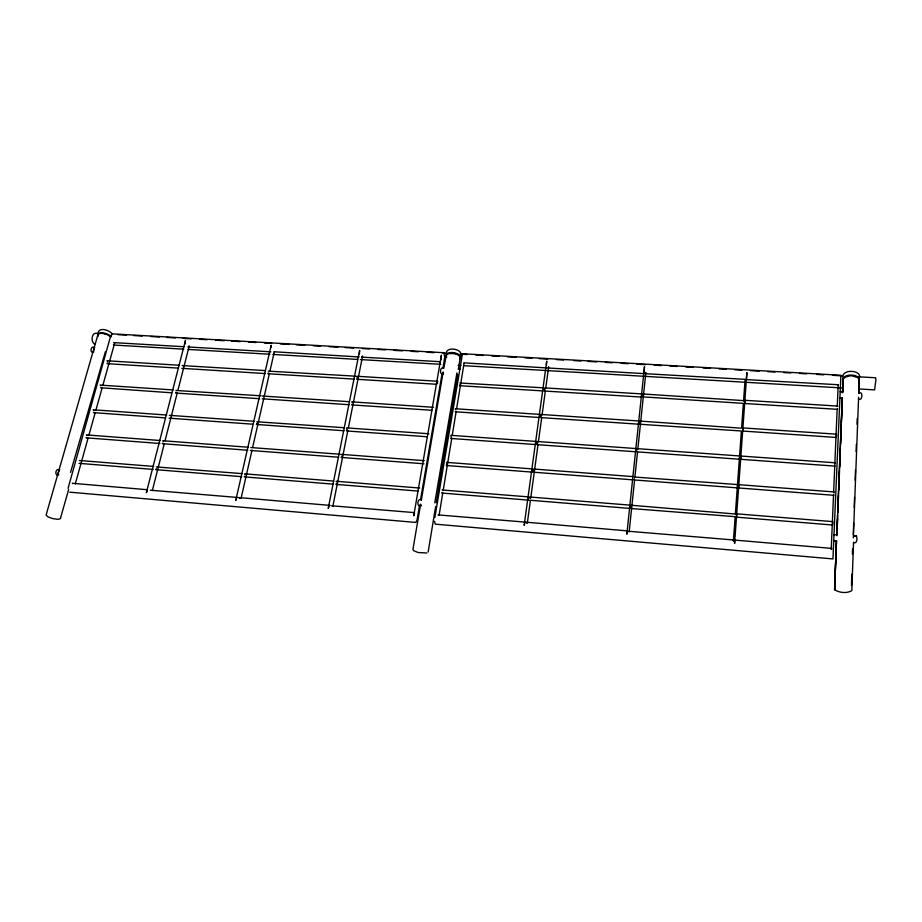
<?xml version="1.0" encoding="UTF-8"?>
<svg xmlns="http://www.w3.org/2000/svg" width="922" height="922" viewBox="0 0 922 922"><rect width="100%" height="100%" fill="white"/><g stroke="black" fill="none" stroke-linecap="round" stroke-linejoin="round"><path stroke-width="1.38" d="M637.482 449.302L637.448 448.668L739.582 455.952M640.364 421.757L640.341 421.1L741.588 428.2L743.328 403.928M644.178 372.43L644.49 366.714L626.833 534.195L627.375 530.945M851.467 585.528L851.813 574.187M852.401 554.341L852.573 548.671M528.375 499.182L528.732 496.923M530.115 498.376L530 497.016L630.268 505.164M638.831 423.532L639.096 421.008L541.237 414.485L541.064 417.62L638.888 424.201M643.199 395.054L643.153 393.994L743.593 400.609M853.299 534.725L853.691 523.258M854.221 507.48L854.556 497.442M855.132 480.235L855.478 470.197M856.1 451.55L856.342 444.381M857.011 424.304L857.206 418.565M546.458 364.709L546.723 361.113L524.157 525.333L524.998 522.163M858.613 397.163L853.334 537.86M837.625 514.833L836.83 534.783L842.27 397.889M837.729 511.987L842.259 397.993L839.619 397.901M836.946 535.774L837.625 518.544M837.856 512.805L838.536 495.575M838.766 489.836L839.504 471.165M839.677 466.866L840.415 448.196M840.587 443.897L841.325 425.226M841.44 422.357L842.235 402.257M831.218 549.524L833.523 495.056M833.638 492.187L837.141 409.322M837.257 406.464L838.167 385.096M842.501 392.346L843.065 379.034C846.661 374.632 855.524 374.897 859.258 379.057L858.866 393.072C863.269 390.432 862.669 401.6 858.405 399.042M842.478 392.76L843.123 379.945M745.114 379.334L645.538 373.71L645.757 372.926M743.386 403.363L643.026 396.898M737.266 487.865L737.312 487.219M735.18 516.666L631.236 508.541L631.512 505.268L735.376 514.015M739.386 458.603L739.34 459.225L637.206 451.872L637.333 451.261M736.62 514.891L736.69 513.831L832.866 521.633L832.647 525.021L736.448 517.15L736.586 515.317M733.405 541.018L735.168 516.677M735.376 513.819L741.392 430.989L640.099 424.281L640.225 423.705M743.535 401.07L745.091 379.703M68.067 488.326L110.617 336.138L112.426 333.856L443.897 352.7L444.738 357.091L443.044 367.901M270.884 347.594L271.16 345.335L235.744 500.439L236.447 498.479M437.489 382.503L437.477 383.667M635.949 450.362L636.192 448.565L537.526 441.523L537.365 444.681L635.984 451.78M737.439 485.571L737.508 484.569L634.543 477.031M842.892 392L843.204 387.805M742.671 430.816L742.878 427.923L836.577 434.17L836.3 437.466L742.648 431.035M733.428 540.857L733.509 539.969L628.816 531.268M629.15 531.948L634.543 480.431M634.843 477.573L637.528 451.941M637.828 449.106L645.849 372.511M539.808 415.315L539.831 417.528M634.44 478.944L634.232 479.947L737.266 487.865M833.937 492.947L834.11 491.945L738.787 484.672L738.545 487.969L833.903 495.298L833.822 494.618M451.135 437.524L450.939 435.334L536.35 441.442M527.292 523.2L530.357 500.761M530.738 497.949L538.033 444.554M538.413 441.73L541.698 417.724M542.078 414.9L545.363 390.882M545.743 388.058L548.648 366.875M835.205 463.443L835.367 462.798L740.85 456.044L740.608 459.306L835.09 466.117M536.143 442.018L536.12 444.588M439.068 515.502L442.767 493.005M443.228 490.193L451.78 438.134M452.241 435.311L456.183 411.339M456.644 408.515L464.054 363.395M543.507 388.369L543.473 390.928M428.154 552.036L435.668 506.42M436.313 502.732L457.577 374.263M458.488 368.996L460.262 357.056C457.312 353.126 450.558 352.043 446.421 354.613L443.828 368.247C439.759 365.815 439.114 375.738 443.517 373.906M434.838 517.622L462.498 353.748L840.899 375.254L832.946 558.928L435.219 524.145L434.562 521.345M419.602 505.152L416.951 520.423L415.741 522.44L69.749 492.175M420.559 499.493L442.076 373.56M421.331 500.116L443.182 371.992L443.148 373.583M456.932 372.949L434.769 502.836M332.865 506.27L347.859 430.436M348.424 427.624L362.565 356.076M446.686 464.55L446.34 465.506L532.34 472.122L532.432 469.263M459.801 384.843L459.479 385.696L542.113 390.87M630.187 505.302L629.991 508.437L529.758 500.22M421.342 500.081C417.447 497.073 416.179 507.815 421.031 505.878M833.984 534.887L836.922 534.541M831.552 549.282L831.805 548.406L734.799 540.085L734.58 543.496L746.889 372.58L746.347 379.599L838.294 384.728M241.08 498.387L252.017 450.143M252.64 447.389L269.431 373.364M270.065 370.563L274.203 352.365M346.937 430.044L346.511 430.943L427.312 436.763M357.16 378.446L356.745 379.276L436.325 384.255M152.314 490.642L164.3 443.666M165.015 440.9L177.301 392.737M178.004 389.994L189.229 345.992M75.27 483.923L88.063 438.169M88.846 435.403L95.047 413.217M95.819 410.44L101.996 388.381M102.768 385.638L114.674 343.065M60.541 518.014L68.677 489.421M105.396 351.755L70.556 472.352M256.823 423.567L256.328 424.443L343.975 430.758M268.337 372.903L267.853 373.721L354.244 379.126M442.099 492.394L441.719 493.028L528.502 500.139M156.475 468.71L155.703 469.632L241.737 476.674M176.021 392.219L175.457 393.049L259.647 398.707M107.563 362.876L106.964 363.66L177.923 368.097M548.486 367.256L548.106 368.005L644.34 373.641M336.288 483.75L335.804 484.361L417.897 491.08M341.613 456.839L341.14 457.427L424.016 463.789M352.008 404.366L351.674 404.896L431.853 410.278M244.826 476.282L244.261 476.87L333.245 484.154M414.577 513.093L413.748 515.801L441.396 355.085L441.2 359.695M147.128 490.804L146.344 492.717L185.449 340.425L185.207 343.791M162.987 443.136L162.341 443.678L247.776 450.247M460.458 356.906C465.045 348.262 443.009 345.508 446.651 355.27M362.311 356.399L361.631 357.114L440.578 361.724M858.97 380.89C861.471 373.375 841.486 372.961 843.261 380.521M60.656 518.556L58.178 519.351L52.923 518.648L47.921 516.839L46.1 514.995L98.089 334.075C102.25 332.312 107.448 334.144 110.744 336.979M188.872 346.28L187.938 346.96L270.93 351.812M86.53 437.547L85.977 437.812L159.886 443.494M100.498 387.747L171.573 392.795M455.261 411.765L538.46 417.447M858.659 379.403C864.709 369.722 840.173 368.108 843.088 378.331M329.58 505.406L328.209 508.414L359.661 350.406L359.407 353.875M463.824 362.853L546.953 367.947M459.548 359.154C464.458 352.285 442.802 349.3 446.697 357.321M837.729 406.083L744.872 400.298L744.63 403.502L837.487 409.333L837.441 408.757M262.286 398.8L349.15 404.723M273.822 351.755L359.119 356.964M93.399 412.618L165.188 417.885M59.481 469.805L58.293 472.836L58.605 475.107M847.18 376.568L847.848 376.395M426.863 552.981L418.092 552.532L413.713 550.699L412.929 549.397L420.639 504.173L420.835 505.855M449.533 353.541L454.177 353.61M94.493 347.375L93.537 352.285M79.004 463.34L153.225 469.425M250.415 450.443L338.605 457.231M97.72 333.499C91.693 331.344 90.61 340.967 94.067 343.791L94.736 343.929M117.855 334.651L126.475 335.135M133.667 335.55L142.299 336.046M150.92 336.53L159.552 337.026M166.744 337.429L175.364 337.925M182.556 338.328L191.188 338.823M199.809 339.319L207.001 339.722M215.633 340.218L224.253 340.702M231.445 341.117L240.077 341.601M248.698 342.097L255.89 342.5M264.522 342.996L271.713 343.41M280.334 343.894L288.966 344.39M296.158 344.793L304.779 345.289M313.411 345.773L320.602 346.188M329.223 346.684L337.855 347.168M345.047 347.582L353.668 348.067M362.3 348.562L369.492 348.965M378.112 349.461L385.304 349.864M393.936 350.36L402.557 350.856M411.189 351.34L418.381 351.755M427.001 352.239L434.193 352.653M442.825 353.138L447.135 353.391M460.078 354.129L467.27 354.532M475.89 355.028L483.082 355.431M491.714 355.927L498.906 356.33M507.526 356.826L516.159 357.321M524.779 357.805L531.971 358.22M539.163 358.623L547.795 359.119M556.415 359.603L563.607 360.018M573.668 360.594L580.86 360.998M588.052 361.412L596.684 361.897M605.305 362.392L612.496 362.795M621.128 363.291L628.32 363.694M636.941 364.19L645.573 364.686M654.194 365.17L661.385 365.585M670.017 366.069L677.209 366.483M685.83 366.968L693.021 367.382M703.083 367.959L710.274 368.362M718.906 368.858L726.098 369.261M734.719 369.757L741.91 370.16M750.543 370.656L759.163 371.14M767.796 371.635L774.987 372.039M783.608 372.534L790.799 372.949M799.432 373.433L806.623 373.848M816.685 374.413L823.876 374.828M832.497 375.312L842.57 375.888M858.382 376.787L875.635 377.766L875.9 379.818L874.586 389.879L858.785 388.946M113.636 342.615L184.054 346.73M113.406 345.024L183.778 349.173M188.088 349.426L269.95 354.255M272.831 354.417L357.563 359.407M360.433 359.58L440.854 364.317M458.096 365.331L460.965 365.504M463.835 365.677L842.985 388.012M840.126 391.781L842.72 391.942M460.17 369.146L458.165 369.192M94.632 347.375C91.094 345.427 89.768 351.489 92.361 352.63M179.398 365.262L106.987 360.767L107.482 361.147M265.467 370.598L182.141 365.573M355.765 376.188L268.302 371.128M437.881 381.282L356.86 376.257L357.24 377.674M543.703 387.839L459.836 382.999M181.784 368.339L265.386 373.571M173.059 389.937L100.164 385.085L100.775 385.73M261.156 395.815L175.952 390.467M349.254 401.692L262.482 396.034M433.409 407.293L351.778 401.854L352.146 402.511M540.062 414.404L455.318 408.757L455.595 409.771M166.64 415.027L93.237 409.783L93.917 410.739M253.919 421.262L169.406 415.338M344.102 427.704L256.789 421.78M428.868 433.755L346.614 427.889L347.029 429.26M169.037 418.162L252.432 424.166M450.8 438.446L534.76 444.496M160.267 440.532L86.38 434.896L86.818 435.484M248.145 447.239L162.733 440.716L163.125 441.315M340.379 454.269L250.772 447.539M424.339 460.677L341.486 454.362L341.751 454.961M532.639 468.941L446.571 462.371L446.778 463.34M633.276 476.616L533.826 469.033L533.527 472.214L632.999 479.855M59.63 469.759C56.196 467.961 54.582 473.493 56.922 475.141M153.628 466.428L79.407 460.493M242.117 473.62L156.394 466.935M333.603 481.053L244.63 473.827L244.964 474.415M419.637 488.049L336.161 481.261L336.426 481.849M528.802 496.923L442.134 489.974M833.742 540.73L836.473 540.949L834.594 589.654C839.274 592.858 846.995 593.664 851.836 590.587L853.542 542.217C857.241 545.559 858.762 533.93 853.784 535.97M147.29 489.72L72.377 483.289L72.919 483.589M237.818 497.477L150.251 490.216M329.961 505.383L238.913 497.569L239.674 498.445M413.771 512.563L331.436 505.763M525.206 522.117L438.031 514.902M627.479 530.888L526.416 522.221L526.716 523.097M854.026 376.349L855.397 376.729M104.751 333.845L106.088 334.248M456.171 354.186L456.77 354.44M111.17 336.691C108.819 333.43 96.522 329.834 98.124 336.253M98.101 333.983C97.824 326.25 109.81 330.007 112.426 334.213M641.689 396.402L641.747 397.094L544.695 391.032L544.867 387.908L641.942 393.925L641.689 396.402M859.258 379.057L858.878 392.979L859.258 379.057M836.485 540.765L834.594 589.654L836.485 540.765M856.526 536.189L853.807 535.982L856.607 536.235"/></g></svg>
